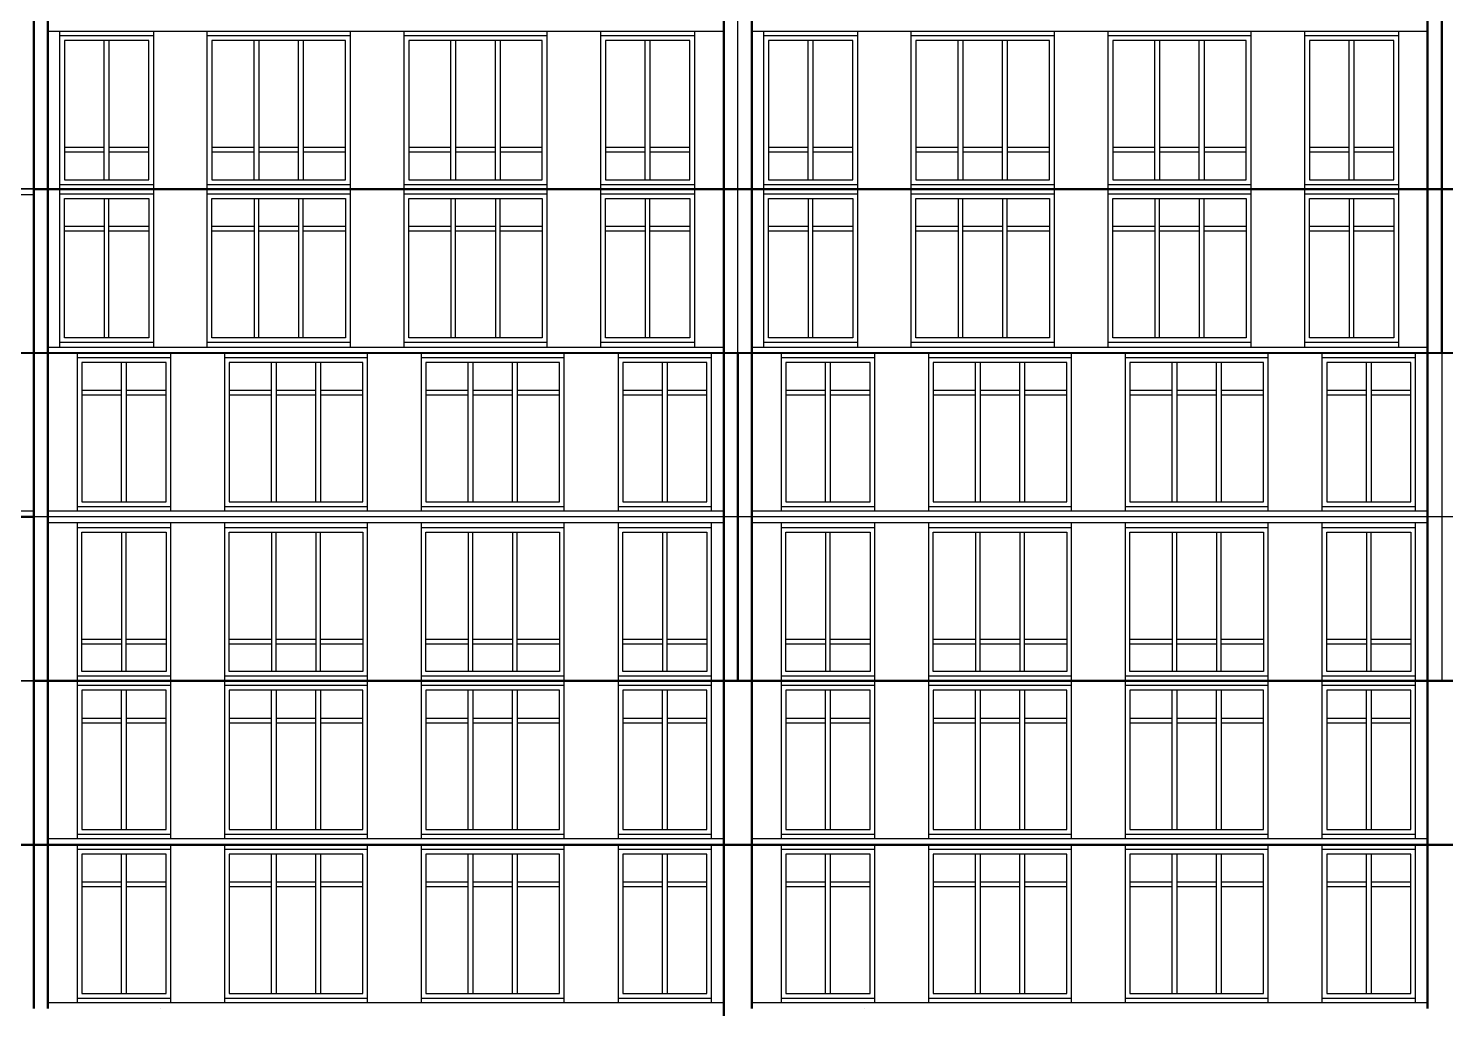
# Model space of a CAD drawing. Header units: centimetres. Extents: x 87 to 195, y 102 to 162.
# Drawn here: x 171.88 to 180.51, y 113.75 to 119.72 of the extents above; entities that cross this region are included whole.
import ezdxf

# ---------------------------------------------------------------- set-up
doc = ezdxf.new("R2010")
doc.units = ezdxf.units.CM

msp = doc.modelspace()

# ---------------------------------------------------------------- linework, layer by layer
at = {"lineweight": 50}
for p, q in [((171.9126, 113.7501), (171.9126, 123.7332)), ((171.9981, 113.7501), (171.9981, 123.7293)), ((176.1128, 110.7535), (176.1128, 123.7293)), ((176.2838, 113.7501), (176.2838, 123.7293)), ((180.3985, 113.7501), (180.3985, 123.7293)), ((180.484, 117.7418), (180.484, 120.7355)), ((184.7697, 118.7397), (171.9126, 118.7397)), ((165.9555, 117.7436), (184.7697, 117.7418)), ((176.1983, 117.7418), (176.1983, 115.7459)), ((163.2269, 116.7445), (171.9126, 116.7445)), ((171.9126, 115.7459), (189.1126, 115.7459)), ((167.5698, 114.7486), (189.1126, 114.748))]:
    msp.add_line(p, q, dxfattribs=at)
for p, q in [((176.1983, 117.7418), (176.1983, 123.7293)), ((171.9126, 117.7418), (171.9126, 120.7355)), ((171.9981, 119.7018), (176.1128, 119.7018)), ((172.0712, 117.7776), (172.0712, 119.7018)), ((172.6414, 119.7018), (172.6414, 117.7776)), ((172.9693, 117.7776), (172.9693, 119.7018)), ((173.8389, 119.7018), (173.8389, 117.7776)), ((174.1668, 117.7776), (174.1668, 119.7018)), ((175.0364, 119.7018), (175.0364, 117.7776)), ((175.3643, 117.7776), (175.3643, 119.7018)), ((175.9346, 119.7018), (175.9346, 117.7776)), ((176.2838, 119.7018), (180.3985, 119.7018)), ((176.3569, 117.7776), (176.3569, 119.7018)), ((176.9271, 119.7018), (176.9271, 117.7776)), ((177.255, 117.7776), (177.255, 119.7018)), ((178.1246, 119.7018), (178.1246, 117.7776)), ((178.4525, 117.7776), (178.4525, 119.7018)), ((179.3221, 119.7018), (179.3221, 117.7776)), ((179.65, 117.7776), (179.65, 119.7018)), ((180.2203, 119.7018), (180.2203, 117.7776)), ((172.6414, 119.6733), (172.0712, 119.6733)), ((172.0997, 119.6447), (172.0997, 118.7967)), ((172.6129, 119.6447), (172.0997, 119.6447)), ((172.3421, 118.7967), (172.3421, 119.6447)), ((172.3706, 119.6447), (172.3706, 118.7967)), ((172.6129, 118.7967), (172.6129, 119.6447)), ((173.8389, 119.6733), (172.9693, 119.6733)), ((173.8104, 119.6447), (172.9978, 119.6447)), ((172.9978, 119.6447), (172.9978, 118.7967)), ((173.2544, 118.7967), (173.2544, 119.6447)), ((173.283, 119.6447), (173.283, 118.7967)), ((173.5253, 118.7967), (173.5253, 119.6447)), ((173.5538, 119.6447), (173.5538, 118.7967)), ((173.8104, 118.7967), (173.8104, 119.6447)), ((175.0364, 119.6733), (174.1668, 119.6733)), ((175.0079, 119.6447), (174.1953, 119.6447)), ((174.1953, 119.6447), (174.1953, 118.7967)), ((174.452, 118.7967), (174.452, 119.6447)), ((174.4805, 119.6447), (174.4805, 118.7967)), ((174.7228, 118.7967), (174.7228, 119.6447)), ((174.7513, 119.6447), (174.7513, 118.7967)), ((175.0079, 118.7967), (175.0079, 119.6447)), ((175.9346, 119.6733), (175.3643, 119.6733)), ((175.9061, 119.6447), (175.3928, 119.6447)), ((175.3928, 119.6447), (175.3928, 118.7967)), ((175.6352, 118.7967), (175.6352, 119.6447)), ((175.6637, 119.6447), (175.6637, 118.7967)), ((175.9061, 118.7967), (175.9061, 119.6447)), ((176.9271, 119.6733), (176.3569, 119.6733)), ((176.3854, 119.6447), (176.3854, 118.7967)), ((176.8986, 119.6447), (176.3854, 119.6447)), ((176.6278, 118.7967), (176.6278, 119.6447)), ((176.6563, 119.6447), (176.6563, 118.7967)), ((176.8986, 118.7967), (176.8986, 119.6447)), ((178.1246, 119.6733), (177.255, 119.6733)), ((178.0961, 119.6447), (177.2835, 119.6447)), ((177.2835, 119.6447), (177.2835, 118.7967)), ((177.5401, 118.7967), (177.5401, 119.6447)), ((177.5687, 119.6447), (177.5687, 118.7967)), ((177.811, 118.7967), (177.811, 119.6447)), ((177.8395, 119.6447), (177.8395, 118.7967)), ((178.0961, 118.7967), (178.0961, 119.6447)), ((179.3221, 119.6733), (178.4525, 119.6733)), ((179.2936, 119.6447), (178.481, 119.6447)), ((178.481, 119.6447), (178.481, 118.7967)), ((178.7377, 118.7967), (178.7377, 119.6447)), ((178.7662, 119.6447), (178.7662, 118.7967)), ((179.0085, 118.7967), (179.0085, 119.6447)), ((179.037, 119.6447), (179.037, 118.7967)), ((179.2936, 118.7967), (179.2936, 119.6447)), ((180.2203, 119.6733), (179.65, 119.6733)), ((180.1918, 119.6447), (179.6785, 119.6447)), ((179.6785, 119.6447), (179.6785, 118.7967)), ((179.9209, 118.7967), (179.9209, 119.6447)), ((179.9494, 119.6447), (179.9494, 118.7967)), ((180.1918, 118.7967), (180.1918, 119.6447)), ((172.3421, 118.9947), (172.0997, 118.9947)), ((172.6129, 118.9947), (172.3706, 118.9947)), ((173.2544, 118.9947), (172.9978, 118.9947)), ((173.5253, 118.9947), (173.283, 118.9947)), ((173.8104, 118.9947), (173.5538, 118.9947)), ((174.452, 118.9947), (174.1953, 118.9947)), ((174.7228, 118.9947), (174.4805, 118.9947)), ((175.0079, 118.9947), (174.7513, 118.9947)), ((175.6352, 118.9947), (175.3928, 118.9947)), ((175.9061, 118.9947), (175.6637, 118.9947)), ((176.6278, 118.9947), (176.3854, 118.9947)), ((176.8986, 118.9947), (176.6563, 118.9947)), ((177.5401, 118.9947), (177.2835, 118.9947)), ((177.811, 118.9947), (177.5687, 118.9947)), ((178.0961, 118.9947), (177.8395, 118.9947)), ((178.7377, 118.9947), (178.481, 118.9947)), ((179.0085, 118.9947), (178.7662, 118.9947)), ((179.2936, 118.9947), (179.037, 118.9947)), ((179.9209, 118.9947), (179.6785, 118.9947)), ((180.1918, 118.9947), (179.9494, 118.9947)), ((172.3421, 118.9662), (172.0997, 118.9662)), ((172.6129, 118.9662), (172.3706, 118.9662)), ((173.2544, 118.9662), (172.9978, 118.9662)), ((173.5253, 118.9662), (173.283, 118.9662)), ((173.8104, 118.9662), (173.5538, 118.9662)), ((174.452, 118.9662), (174.1953, 118.9662)), ((174.7228, 118.9662), (174.4805, 118.9662)), ((175.0079, 118.9662), (174.7513, 118.9662)), ((175.6352, 118.9662), (175.3928, 118.9662)), ((175.9061, 118.9662), (175.6637, 118.9662)), ((176.6278, 118.9662), (176.3854, 118.9662)), ((176.8986, 118.9662), (176.6563, 118.9662)), ((177.5401, 118.9662), (177.2835, 118.9662)), ((177.811, 118.9662), (177.5687, 118.9662)), ((178.0961, 118.9662), (177.8395, 118.9662)), ((178.7377, 118.9662), (178.481, 118.9662)), ((179.0085, 118.9662), (178.7662, 118.9662)), ((179.2936, 118.9662), (179.037, 118.9662)), ((179.9209, 118.9662), (179.6785, 118.9662)), ((180.1918, 118.9662), (179.9494, 118.9662)), ((165.9555, 118.7415), (171.9126, 118.7415)), ((171.9126, 118.7415), (166.7778, 118.7415)), ((171.9126, 118.7415), (166.8427, 118.7415)), ((171.9126, 118.7415), (167.6269, 118.7415)), ((172.0712, 118.7682), (172.6414, 118.7682)), ((172.0997, 118.7967), (172.6129, 118.7967)), ((172.9693, 118.7682), (173.8389, 118.7682)), ((172.9978, 118.7967), (173.8104, 118.7967)), ((174.1668, 118.7682), (175.0364, 118.7682)), ((174.1953, 118.7967), (175.0079, 118.7967)), ((175.3643, 118.7682), (175.9346, 118.7682)), ((175.3928, 118.7967), (175.9061, 118.7967)), ((176.3569, 118.7682), (176.9271, 118.7682)), ((176.3854, 118.7967), (176.8986, 118.7967)), ((177.255, 118.7682), (178.1246, 118.7682)), ((177.2835, 118.7967), (178.0961, 118.7967)), ((178.4525, 118.7682), (179.3221, 118.7682)), ((178.481, 118.7967), (179.2936, 118.7967)), ((179.65, 118.7682), (180.2203, 118.7682)), ((179.6785, 118.7967), (180.1918, 118.7967)), ((171.9126, 118.7057), (165.9555, 118.7057)), ((172.0712, 118.7112), (172.6414, 118.7112)), ((172.0997, 118.6827), (172.6129, 118.6827)), ((172.0997, 117.8346), (172.0997, 118.6827)), ((172.3421, 118.6827), (172.3421, 117.8346)), ((172.3706, 117.8346), (172.3706, 118.6827)), ((172.6129, 118.6827), (172.6129, 117.8346)), ((172.9693, 118.7112), (173.8389, 118.7112)), ((172.9978, 117.8346), (172.9978, 118.6827)), ((172.9978, 118.6827), (173.8104, 118.6827)), ((173.2544, 118.6827), (173.2544, 117.8346)), ((173.283, 117.8346), (173.283, 118.6827)), ((173.5253, 118.6827), (173.5253, 117.8346)), ((173.5538, 117.8346), (173.5538, 118.6827)), ((173.8104, 118.6827), (173.8104, 117.8346)), ((174.1668, 118.7112), (175.0364, 118.7112)), ((174.1953, 117.8346), (174.1953, 118.6827)), ((174.1953, 118.6827), (175.0079, 118.6827)), ((174.452, 118.6827), (174.452, 117.8346)), ((174.4805, 117.8346), (174.4805, 118.6827)), ((174.7228, 118.6827), (174.7228, 117.8346)), ((174.7513, 117.8346), (174.7513, 118.6827)), ((175.0079, 118.6827), (175.0079, 117.8346)), ((175.3643, 118.7112), (175.9346, 118.7112)), ((175.3928, 117.8346), (175.3928, 118.6827)), ((175.3928, 118.6827), (175.9061, 118.6827)), ((175.6352, 118.6827), (175.6352, 117.8346)), ((175.6637, 117.8346), (175.6637, 118.6827)), ((175.9061, 118.6827), (175.9061, 117.8346)), ((176.3569, 118.7112), (176.9271, 118.7112)), ((176.3854, 118.6827), (176.8986, 118.6827)), ((176.3854, 117.8346), (176.3854, 118.6827)), ((176.6278, 118.6827), (176.6278, 117.8346)), ((176.6563, 117.8346), (176.6563, 118.6827)), ((176.8986, 118.6827), (176.8986, 117.8346)), ((177.255, 118.7112), (178.1246, 118.7112)), ((177.2835, 117.8346), (177.2835, 118.6827)), ((177.2835, 118.6827), (178.0961, 118.6827)), ((177.5401, 118.6827), (177.5401, 117.8346)), ((177.5687, 117.8346), (177.5687, 118.6827)), ((177.811, 118.6827), (177.811, 117.8346)), ((177.8395, 117.8346), (177.8395, 118.6827)), ((178.0961, 118.6827), (178.0961, 117.8346)), ((178.4525, 118.7112), (179.3221, 118.7112)), ((178.481, 117.8346), (178.481, 118.6827)), ((178.481, 118.6827), (179.2936, 118.6827)), ((178.7377, 118.6827), (178.7377, 117.8346)), ((178.7662, 117.8346), (178.7662, 118.6827)), ((179.0085, 118.6827), (179.0085, 117.8346)), ((179.037, 117.8346), (179.037, 118.6827)), ((179.2936, 118.6827), (179.2936, 117.8346)), ((179.65, 118.7112), (180.2203, 118.7112)), ((179.6785, 117.8346), (179.6785, 118.6827)), ((179.6785, 118.6827), (180.1918, 118.6827)), ((179.9209, 118.6827), (179.9209, 117.8346)), ((179.9494, 117.8346), (179.9494, 118.6827)), ((180.1918, 118.6827), (180.1918, 117.8346)), ((172.3421, 118.5132), (172.0997, 118.5132)), ((172.3421, 118.4847), (172.0997, 118.4847)), ((172.6129, 118.5132), (172.3706, 118.5132)), ((172.6129, 118.4847), (172.3706, 118.4847)), ((173.2544, 118.5132), (172.9978, 118.5132)), ((173.2544, 118.4847), (172.9978, 118.4847)), ((173.5253, 118.5132), (173.283, 118.5132)), ((173.5253, 118.4847), (173.283, 118.4847)), ((173.8104, 118.5132), (173.5538, 118.5132)), ((173.8104, 118.4847), (173.5538, 118.4847)), ((174.452, 118.5132), (174.1953, 118.5132)), ((174.452, 118.4847), (174.1953, 118.4847)), ((174.7228, 118.5132), (174.4805, 118.5132)), ((174.7228, 118.4847), (174.4805, 118.4847)), ((175.0079, 118.5132), (174.7513, 118.5132)), ((175.0079, 118.4847), (174.7513, 118.4847)), ((175.6352, 118.5132), (175.3928, 118.5132)), ((175.6352, 118.4847), (175.3928, 118.4847)), ((175.9061, 118.5132), (175.6637, 118.5132)), ((175.9061, 118.4847), (175.6637, 118.4847)), ((176.6278, 118.5132), (176.3854, 118.5132)), ((176.6278, 118.4847), (176.3854, 118.4847)), ((176.8986, 118.5132), (176.6563, 118.5132)), ((176.8986, 118.4847), (176.6563, 118.4847)), ((177.5401, 118.5132), (177.2835, 118.5132)), ((177.5401, 118.4847), (177.2835, 118.4847)), ((177.811, 118.5132), (177.5687, 118.5132)), ((177.811, 118.4847), (177.5687, 118.4847)), ((178.0961, 118.5132), (177.8395, 118.5132)), ((178.0961, 118.4847), (177.8395, 118.4847)), ((178.7377, 118.5132), (178.481, 118.5132)), ((178.7377, 118.4847), (178.481, 118.4847)), ((179.0085, 118.5132), (178.7662, 118.5132)), ((179.0085, 118.4847), (178.7662, 118.4847)), ((179.2936, 118.5132), (179.037, 118.5132)), ((179.2936, 118.4847), (179.037, 118.4847)), ((179.9209, 118.5132), (179.6785, 118.5132)), ((179.9209, 118.4847), (179.6785, 118.4847)), ((180.1918, 118.5132), (179.9494, 118.5132)), ((180.1918, 118.4847), (179.9494, 118.4847)), ((171.9981, 117.7776), (176.1128, 117.7776)), ((172.6414, 117.8061), (172.0712, 117.8061)), ((172.6129, 117.8346), (172.0997, 117.8346)), ((173.8389, 117.8061), (172.9693, 117.8061)), ((173.8104, 117.8346), (172.9978, 117.8346)), ((175.0364, 117.8061), (174.1668, 117.8061)), ((175.0079, 117.8346), (174.1953, 117.8346)), ((175.9346, 117.8061), (175.3643, 117.8061)), ((175.9061, 117.8346), (175.3928, 117.8346)), ((176.2838, 117.7776), (180.3985, 117.7776)), ((176.9271, 117.8061), (176.3569, 117.8061)), ((176.8986, 117.8346), (176.3854, 117.8346)), ((178.1246, 117.8061), (177.255, 117.8061)), ((178.0961, 117.8346), (177.2835, 117.8346)), ((179.3221, 117.8061), (178.4525, 117.8061)), ((179.2936, 117.8346), (178.481, 117.8346)), ((180.2203, 117.8061), (179.65, 117.8061)), ((180.1918, 117.8346), (179.6785, 117.8346)), ((184.7697, 117.7418), (171.9126, 117.7418)), ((172.1763, 117.7418), (172.1763, 116.7797)), ((172.7466, 117.7133), (172.1763, 117.7133)), ((172.7466, 116.7797), (172.7466, 117.7418)), ((173.0745, 117.7418), (173.0745, 116.7797)), ((173.9441, 117.7133), (173.0745, 117.7133)), ((173.9441, 116.7797), (173.9441, 117.7418)), ((174.272, 117.7418), (174.272, 116.7797)), ((175.1416, 117.7133), (174.272, 117.7133)), ((175.1416, 116.7797), (175.1416, 117.7418)), ((175.4252, 117.7418), (175.4252, 117.7424)), ((175.4695, 117.7418), (175.4695, 116.7797)), ((176.0397, 117.7133), (175.4695, 117.7133)), ((176.0397, 116.7797), (176.0397, 117.7418)), ((176.462, 117.7418), (176.462, 116.7797)), ((177.0323, 117.7133), (176.462, 117.7133)), ((177.0323, 116.7797), (177.0323, 117.7418)), ((177.3602, 117.7418), (177.3602, 116.7797)), ((178.2298, 117.7133), (177.3602, 117.7133)), ((178.2298, 116.7797), (178.2298, 117.7418)), ((178.5577, 117.7418), (178.5577, 116.7797)), ((179.4273, 117.7133), (178.5577, 117.7133)), ((179.4273, 116.7797), (179.4273, 117.7418)), ((179.7109, 117.7418), (179.7109, 117.7424)), ((179.7552, 117.7418), (179.7552, 116.7797)), ((180.3254, 117.7133), (179.7552, 117.7133)), ((180.3254, 116.7797), (180.3254, 117.7418)), ((180.484, 117.7418), (180.484, 115.7459)), ((172.7181, 117.6848), (172.2049, 117.6848)), ((172.2049, 117.6848), (172.2049, 116.8367)), ((172.4472, 116.8367), (172.4472, 117.6848)), ((172.4757, 117.6848), (172.4757, 116.8367)), ((172.7181, 116.8367), (172.7181, 117.6848)), ((173.9156, 117.6848), (173.103, 117.6848)), ((173.103, 117.6848), (173.103, 116.8367)), ((173.3596, 116.8367), (173.3596, 117.6848)), ((173.3881, 117.6848), (173.3881, 116.8367)), ((173.6305, 116.8367), (173.6305, 117.6848)), ((173.659, 117.6848), (173.659, 116.8367)), ((173.9156, 116.8367), (173.9156, 117.6848)), ((175.1131, 117.6848), (174.3005, 117.6848)), ((174.3005, 117.6848), (174.3005, 116.8367)), ((174.5571, 116.8367), (174.5571, 117.6848)), ((174.5856, 117.6848), (174.5856, 116.8367)), ((174.828, 116.8367), (174.828, 117.6848)), ((174.8565, 117.6848), (174.8565, 116.8367)), ((175.1131, 116.8367), (175.1131, 117.6848)), ((175.498, 117.6848), (175.498, 116.8367)), ((176.0112, 117.6848), (175.498, 117.6848)), ((175.7404, 116.8367), (175.7404, 117.6848)), ((175.7689, 117.6848), (175.7689, 116.8367)), ((176.0112, 116.8367), (176.0112, 117.6848)), ((177.0038, 117.6848), (176.4906, 117.6848)), ((176.4906, 117.6848), (176.4906, 116.8367)), ((176.7329, 116.8367), (176.7329, 117.6848)), ((176.7614, 117.6848), (176.7614, 116.8367)), ((177.0038, 116.8367), (177.0038, 117.6848)), ((178.2013, 117.6848), (177.3887, 117.6848)), ((177.3887, 117.6848), (177.3887, 116.8367)), ((177.6453, 116.8367), (177.6453, 117.6848)), ((177.6738, 117.6848), (177.6738, 116.8367)), ((177.9162, 116.8367), (177.9162, 117.6848)), ((177.9447, 117.6848), (177.9447, 116.8367)), ((178.2013, 116.8367), (178.2013, 117.6848)), ((179.3988, 117.6848), (178.5862, 117.6848)), ((178.5862, 117.6848), (178.5862, 116.8367)), ((178.8428, 116.8367), (178.8428, 117.6848)), ((178.8713, 117.6848), (178.8713, 116.8367)), ((179.1137, 116.8367), (179.1137, 117.6848)), ((179.1422, 117.6848), (179.1422, 116.8367)), ((179.3988, 116.8367), (179.3988, 117.6848)), ((179.7837, 117.6848), (179.7837, 116.8367)), ((180.2969, 117.6848), (179.7837, 117.6848)), ((180.0261, 116.8367), (180.0261, 117.6848)), ((180.0546, 117.6848), (180.0546, 116.8367)), ((180.2969, 116.8367), (180.2969, 117.6848)), ((172.2049, 117.5153), (172.4472, 117.5153)), ((172.2049, 117.4868), (172.4472, 117.4868)), ((172.4757, 117.5153), (172.7181, 117.5153)), ((172.4757, 117.4868), (172.7181, 117.4868)), ((173.103, 117.5153), (173.3596, 117.5153)), ((173.103, 117.4868), (173.3596, 117.4868)), ((173.3881, 117.5153), (173.6305, 117.5153)), ((173.3881, 117.4868), (173.6305, 117.4868)), ((173.659, 117.5153), (173.9156, 117.5153)), ((173.659, 117.4868), (173.9156, 117.4868)), ((174.3005, 117.5153), (174.5571, 117.5153)), ((174.3005, 117.4868), (174.5571, 117.4868)), ((174.5856, 117.5153), (174.828, 117.5153)), ((174.5856, 117.4868), (174.828, 117.4868)), ((174.8565, 117.5153), (175.1131, 117.5153)), ((174.8565, 117.4868), (175.1131, 117.4868)), ((175.498, 117.5153), (175.7404, 117.5153)), ((175.498, 117.4868), (175.7404, 117.4868)), ((175.7689, 117.5153), (176.0112, 117.5153)), ((175.7689, 117.4868), (176.0112, 117.4868)), ((176.4906, 117.5153), (176.7329, 117.5153)), ((176.4906, 117.4868), (176.7329, 117.4868)), ((176.7614, 117.5153), (177.0038, 117.5153)), ((176.7614, 117.4868), (177.0038, 117.4868)), ((177.3887, 117.5153), (177.6453, 117.5153)), ((177.3887, 117.4868), (177.6453, 117.4868)), ((177.6738, 117.5153), (177.9162, 117.5153)), ((177.6738, 117.4868), (177.9162, 117.4868)), ((177.9447, 117.5153), (178.2013, 117.5153)), ((177.9447, 117.4868), (178.2013, 117.4868)), ((178.5862, 117.5153), (178.8428, 117.5153)), ((178.5862, 117.4868), (178.8428, 117.4868)), ((178.8713, 117.5153), (179.1137, 117.5153)), ((178.8713, 117.4868), (179.1137, 117.4868)), ((179.1422, 117.5153), (179.3988, 117.5153)), ((179.1422, 117.4868), (179.3988, 117.4868)), ((179.7837, 117.5153), (180.0261, 117.5153)), ((179.7837, 117.4868), (180.0261, 117.4868)), ((180.0546, 117.5153), (180.2969, 117.5153)), ((180.0546, 117.4868), (180.2969, 117.4868)), ((172.2049, 116.8367), (172.7181, 116.8367)), ((173.103, 116.8367), (173.9156, 116.8367)), ((174.3005, 116.8367), (175.1131, 116.8367)), ((175.498, 116.8367), (176.0112, 116.8367)), ((176.4906, 116.8367), (177.0038, 116.8367)), ((177.3887, 116.8367), (178.2013, 116.8367)), ((178.5862, 116.8367), (179.3988, 116.8367)), ((179.7837, 116.8367), (180.2969, 116.8367)), ((171.9126, 116.7803), (165.9555, 116.7803)), ((165.9555, 116.7445), (171.9126, 116.7445)), ((184.7697, 116.7439), (166.8427, 116.7445)), ((176.1128, 116.7797), (171.9981, 116.7797)), ((172.1763, 116.8082), (172.7466, 116.8082)), ((172.6857, 116.7439), (172.6857, 116.7445)), ((172.6857, 116.7439), (172.6857, 116.7432)), ((173.0745, 116.8082), (173.9441, 116.8082)), ((174.272, 116.8082), (175.1416, 116.8082)), ((175.4695, 116.8082), (176.0397, 116.8082)), ((180.3985, 116.7797), (176.2838, 116.7797)), ((176.462, 116.8082), (177.0323, 116.8082)), ((176.9714, 116.7439), (176.9714, 116.7445)), ((176.9714, 116.7439), (176.9714, 116.7432)), ((177.3602, 116.8082), (178.2298, 116.8082)), ((178.5577, 116.8082), (179.4273, 116.8082)), ((179.7552, 116.8082), (180.3254, 116.8082)), ((176.1128, 116.708), (171.9981, 116.708)), ((172.1763, 116.708), (172.1763, 114.7839)), ((172.1763, 116.6795), (172.7466, 116.6795)), ((172.7466, 114.7839), (172.7466, 116.708)), ((173.0745, 116.708), (173.0745, 114.7839)), ((173.0745, 116.6795), (173.9441, 116.6795)), ((173.9441, 114.7839), (173.9441, 116.708)), ((174.272, 116.708), (174.272, 114.7839)), ((174.272, 116.6795), (175.1416, 116.6795)), ((175.1416, 114.7839), (175.1416, 116.708)), ((175.4695, 116.708), (175.4695, 114.7839)), ((175.4695, 116.6795), (176.0397, 116.6795)), ((176.0397, 114.7839), (176.0397, 116.708)), ((180.3985, 116.708), (176.2838, 116.708)), ((176.462, 116.708), (176.462, 114.7839)), ((176.462, 116.6795), (177.0323, 116.6795)), ((177.0323, 114.7839), (177.0323, 116.708)), ((177.3602, 116.708), (177.3602, 114.7839)), ((177.3602, 116.6795), (178.2298, 116.6795)), ((178.2298, 114.7839), (178.2298, 116.708)), ((178.5577, 116.708), (178.5577, 114.7839)), ((178.5577, 116.6795), (179.4273, 116.6795)), ((179.4273, 114.7839), (179.4273, 116.708)), ((179.7552, 116.708), (179.7552, 114.7839)), ((179.7552, 116.6795), (180.3254, 116.6795)), ((180.3254, 114.7839), (180.3254, 116.708)), ((172.2049, 115.803), (172.2049, 116.651)), ((172.2049, 116.651), (172.7181, 116.651)), ((172.4472, 116.651), (172.4472, 115.803)), ((172.4757, 115.803), (172.4757, 116.651)), ((172.7181, 116.651), (172.7181, 115.803)), ((173.103, 115.803), (173.103, 116.651)), ((173.103, 116.651), (173.9156, 116.651)), ((173.3596, 116.651), (173.3596, 115.803)), ((173.3881, 115.803), (173.3881, 116.651)), ((173.6305, 116.651), (173.6305, 115.803)), ((173.659, 115.803), (173.659, 116.651)), ((173.9156, 116.651), (173.9156, 115.803)), ((174.3005, 115.803), (174.3005, 116.651)), ((174.3005, 116.651), (175.1131, 116.651)), ((174.5571, 116.651), (174.5571, 115.803)), ((174.5856, 115.803), (174.5856, 116.651)), ((174.828, 116.651), (174.828, 115.803)), ((174.8565, 115.803), (174.8565, 116.651)), ((175.1131, 116.651), (175.1131, 115.803)), ((175.498, 116.651), (176.0112, 116.651)), ((175.498, 115.803), (175.498, 116.651)), ((175.7404, 116.651), (175.7404, 115.803)), ((175.7689, 115.803), (175.7689, 116.651)), ((176.0112, 116.651), (176.0112, 115.803)), ((176.4906, 115.803), (176.4906, 116.651)), ((176.4906, 116.651), (177.0038, 116.651)), ((176.7329, 116.651), (176.7329, 115.803)), ((176.7614, 115.803), (176.7614, 116.651)), ((177.0038, 116.651), (177.0038, 115.803)), ((177.3887, 115.803), (177.3887, 116.651)), ((177.3887, 116.651), (178.2013, 116.651)), ((177.6453, 116.651), (177.6453, 115.803)), ((177.6738, 115.803), (177.6738, 116.651)), ((177.9162, 116.651), (177.9162, 115.803)), ((177.9447, 115.803), (177.9447, 116.651)), ((178.2013, 116.651), (178.2013, 115.803)), ((178.5862, 115.803), (178.5862, 116.651)), ((178.5862, 116.651), (179.3988, 116.651)), ((178.8428, 116.651), (178.8428, 115.803)), ((178.8713, 115.803), (178.8713, 116.651)), ((179.1137, 116.651), (179.1137, 115.803)), ((179.1422, 115.803), (179.1422, 116.651)), ((179.3988, 116.651), (179.3988, 115.803)), ((179.7837, 116.651), (180.2969, 116.651)), ((179.7837, 115.803), (179.7837, 116.651)), ((180.0261, 116.651), (180.0261, 115.803)), ((180.0546, 115.803), (180.0546, 116.651)), ((180.2969, 116.651), (180.2969, 115.803)), ((172.2049, 116.0009), (172.4472, 116.0009)), ((172.2049, 115.9724), (172.4472, 115.9724)), ((172.4757, 116.0009), (172.7181, 116.0009)), ((172.4757, 115.9724), (172.7181, 115.9724)), ((173.103, 116.0009), (173.3596, 116.0009)), ((173.103, 115.9724), (173.3596, 115.9724)), ((173.3881, 116.0009), (173.6305, 116.0009)), ((173.3881, 115.9724), (173.6305, 115.9724)), ((173.659, 116.0009), (173.9156, 116.0009)), ((173.659, 115.9724), (173.9156, 115.9724)), ((174.3005, 116.0009), (174.5571, 116.0009)), ((174.3005, 115.9724), (174.5571, 115.9724)), ((174.5856, 116.0009), (174.828, 116.0009)), ((174.5856, 115.9724), (174.828, 115.9724)), ((174.8565, 116.0009), (175.1131, 116.0009)), ((174.8565, 115.9724), (175.1131, 115.9724)), ((175.498, 116.0009), (175.7404, 116.0009)), ((175.498, 115.9724), (175.7404, 115.9724)), ((175.7689, 116.0009), (176.0112, 116.0009)), ((175.7689, 115.9724), (176.0112, 115.9724)), ((176.4906, 116.0009), (176.7329, 116.0009)), ((176.4906, 115.9724), (176.7329, 115.9724)), ((176.7614, 116.0009), (177.0038, 116.0009)), ((176.7614, 115.9724), (177.0038, 115.9724)), ((177.3887, 116.0009), (177.6453, 116.0009)), ((177.3887, 115.9724), (177.6453, 115.9724)), ((177.6738, 116.0009), (177.9162, 116.0009)), ((177.6738, 115.9724), (177.9162, 115.9724)), ((177.9447, 116.0009), (178.2013, 116.0009)), ((177.9447, 115.9724), (178.2013, 115.9724)), ((178.5862, 116.0009), (178.8428, 116.0009)), ((178.5862, 115.9724), (178.8428, 115.9724)), ((178.8713, 116.0009), (179.1137, 116.0009)), ((178.8713, 115.9724), (179.1137, 115.9724)), ((179.1422, 116.0009), (179.3988, 116.0009)), ((179.1422, 115.9724), (179.3988, 115.9724)), ((179.7837, 116.0009), (180.0261, 116.0009)), ((179.7837, 115.9724), (180.0261, 115.9724)), ((180.0546, 116.0009), (180.2969, 116.0009)), ((180.0546, 115.9724), (180.2969, 115.9724)), ((172.7181, 115.803), (172.2049, 115.803)), ((173.9156, 115.803), (173.103, 115.803)), ((175.1131, 115.803), (174.3005, 115.803)), ((176.0112, 115.803), (175.498, 115.803)), ((177.0038, 115.803), (176.4906, 115.803)), ((178.2013, 115.803), (177.3887, 115.803)), ((179.3988, 115.803), (178.5862, 115.803)), ((180.2969, 115.803), (179.7837, 115.803)), ((163.2269, 115.7465), (171.9126, 115.7465)), ((171.9126, 115.7465), (167.5698, 115.7465)), ((172.7466, 115.7744), (172.1763, 115.7744)), ((172.7466, 115.7174), (172.1763, 115.7174)), ((173.9441, 115.7744), (173.0745, 115.7744)), ((173.9441, 115.7174), (173.0745, 115.7174)), ((175.1416, 115.7744), (174.272, 115.7744)), ((175.1416, 115.7174), (174.272, 115.7174)), ((176.0397, 115.7744), (175.4695, 115.7744)), ((176.0397, 115.7174), (175.4695, 115.7174)), ((177.0323, 115.7744), (176.462, 115.7744)), ((177.0323, 115.7174), (176.462, 115.7174)), ((178.2298, 115.7744), (177.3602, 115.7744)), ((178.2298, 115.7174), (177.3602, 115.7174)), ((179.4273, 115.7744), (178.5577, 115.7744)), ((179.4273, 115.7174), (178.5577, 115.7174)), ((180.3254, 115.7744), (179.7552, 115.7744)), ((180.3254, 115.7174), (179.7552, 115.7174)), ((172.7181, 115.6889), (172.2049, 115.6889)), ((172.2049, 115.6889), (172.2049, 114.8409)), ((172.4472, 114.8409), (172.4472, 115.6889)), ((172.4757, 115.6889), (172.4757, 114.8409)), ((172.7181, 114.8409), (172.7181, 115.6889)), ((173.9156, 115.6889), (173.103, 115.6889)), ((173.103, 115.6889), (173.103, 114.8409)), ((173.3596, 114.8409), (173.3596, 115.6889)), ((173.3881, 115.6889), (173.3881, 114.8409)), ((173.6305, 114.8409), (173.6305, 115.6889)), ((173.659, 115.6889), (173.659, 114.8409)), ((173.9156, 114.8409), (173.9156, 115.6889)), ((175.1131, 115.6889), (174.3005, 115.6889)), ((174.3005, 115.6889), (174.3005, 114.8409)), ((174.5571, 114.8409), (174.5571, 115.6889)), ((174.5856, 115.6889), (174.5856, 114.8409)), ((174.828, 114.8409), (174.828, 115.6889)), ((174.8565, 115.6889), (174.8565, 114.8409)), ((175.1131, 114.8409), (175.1131, 115.6889)), ((175.498, 115.6889), (175.498, 114.8409)), ((176.0112, 115.6889), (175.498, 115.6889)), ((175.7404, 114.8409), (175.7404, 115.6889)), ((175.7689, 115.6889), (175.7689, 114.8409)), ((176.0112, 114.8409), (176.0112, 115.6889)), ((177.0038, 115.6889), (176.4906, 115.6889)), ((176.4906, 115.6889), (176.4906, 114.8409)), ((176.7329, 114.8409), (176.7329, 115.6889)), ((176.7614, 115.6889), (176.7614, 114.8409)), ((177.0038, 114.8409), (177.0038, 115.6889)), ((178.2013, 115.6889), (177.3887, 115.6889)), ((177.3887, 115.6889), (177.3887, 114.8409)), ((177.6453, 114.8409), (177.6453, 115.6889)), ((177.6738, 115.6889), (177.6738, 114.8409)), ((177.9162, 114.8409), (177.9162, 115.6889)), ((177.9447, 115.6889), (177.9447, 114.8409)), ((178.2013, 114.8409), (178.2013, 115.6889)), ((179.3988, 115.6889), (178.5862, 115.6889)), ((178.5862, 115.6889), (178.5862, 114.8409)), ((178.8428, 114.8409), (178.8428, 115.6889)), ((178.8713, 115.6889), (178.8713, 114.8409)), ((179.1137, 114.8409), (179.1137, 115.6889)), ((179.1422, 115.6889), (179.1422, 114.8409)), ((179.3988, 114.8409), (179.3988, 115.6889)), ((179.7837, 115.6889), (179.7837, 114.8409)), ((180.2969, 115.6889), (179.7837, 115.6889)), ((180.0261, 114.8409), (180.0261, 115.6889)), ((180.0546, 115.6889), (180.0546, 114.8409)), ((180.2969, 114.8409), (180.2969, 115.6889)), ((172.2049, 115.5195), (172.4472, 115.5195)), ((172.2049, 115.491), (172.4472, 115.491)), ((172.4757, 115.5195), (172.7181, 115.5195)), ((172.4757, 115.491), (172.7181, 115.491)), ((173.103, 115.5195), (173.3596, 115.5195)), ((173.103, 115.491), (173.3596, 115.491)), ((173.3881, 115.5195), (173.6305, 115.5195)), ((173.3881, 115.491), (173.6305, 115.491)), ((173.659, 115.5195), (173.9156, 115.5195)), ((173.659, 115.491), (173.9156, 115.491)), ((174.3005, 115.5195), (174.5571, 115.5195)), ((174.3005, 115.491), (174.5571, 115.491)), ((174.5856, 115.5195), (174.828, 115.5195)), ((174.5856, 115.491), (174.828, 115.491)), ((174.8565, 115.5195), (175.1131, 115.5195)), ((174.8565, 115.491), (175.1131, 115.491)), ((175.498, 115.5195), (175.7404, 115.5195)), ((175.498, 115.491), (175.7404, 115.491)), ((175.7689, 115.5195), (176.0112, 115.5195)), ((175.7689, 115.491), (176.0112, 115.491)), ((176.4906, 115.5195), (176.7329, 115.5195)), ((176.4906, 115.491), (176.7329, 115.491)), ((176.7614, 115.5195), (177.0038, 115.5195)), ((176.7614, 115.491), (177.0038, 115.491)), ((177.3887, 115.5195), (177.6453, 115.5195)), ((177.3887, 115.491), (177.6453, 115.491)), ((177.6738, 115.5195), (177.9162, 115.5195)), ((177.6738, 115.491), (177.9162, 115.491)), ((177.9447, 115.5195), (178.2013, 115.5195)), ((177.9447, 115.491), (178.2013, 115.491)), ((178.5862, 115.5195), (178.8428, 115.5195)), ((178.5862, 115.491), (178.8428, 115.491)), ((178.8713, 115.5195), (179.1137, 115.5195)), ((178.8713, 115.491), (179.1137, 115.491)), ((179.1422, 115.5195), (179.3988, 115.5195)), ((179.1422, 115.491), (179.3988, 115.491)), ((179.7837, 115.5195), (180.0261, 115.5195)), ((179.7837, 115.491), (180.0261, 115.491)), ((180.0546, 115.5195), (180.2969, 115.5195)), ((180.0546, 115.491), (180.2969, 115.491)), ((176.1128, 114.7839), (171.9981, 114.7839)), ((172.1763, 114.8124), (172.7466, 114.8124)), ((172.2049, 114.8409), (172.7181, 114.8409)), ((173.0745, 114.8124), (173.9441, 114.8124)), ((173.103, 114.8409), (173.9156, 114.8409)), ((174.272, 114.8124), (175.1416, 114.8124)), ((174.3005, 114.8409), (175.1131, 114.8409)), ((175.4695, 114.8124), (176.0397, 114.8124)), ((175.498, 114.8409), (176.0112, 114.8409)), ((180.3985, 114.7839), (176.2838, 114.7839)), ((176.462, 114.8124), (177.0323, 114.8124)), ((176.4906, 114.8409), (177.0038, 114.8409)), ((177.3602, 114.8124), (178.2298, 114.8124)), ((177.3887, 114.8409), (178.2013, 114.8409)), ((178.5577, 114.8124), (179.4273, 114.8124)), ((178.5862, 114.8409), (179.3988, 114.8409)), ((179.7552, 114.8124), (180.3254, 114.8124)), ((179.7837, 114.8409), (180.2969, 114.8409)), ((171.9126, 114.748), (184.7697, 114.748)), ((172.1763, 114.748), (172.1763, 113.7859)), ((172.7466, 114.7195), (172.1763, 114.7195)), ((172.7181, 114.691), (172.2049, 114.691)), ((172.2049, 114.691), (172.2049, 113.843)), ((172.4472, 113.843), (172.4472, 114.691)), ((172.4757, 114.691), (172.4757, 113.843)), ((172.6857, 114.748), (172.6857, 114.7486)), ((172.7181, 113.843), (172.7181, 114.691)), ((172.7466, 113.7859), (172.7466, 114.748)), ((173.0745, 114.748), (173.0745, 113.7859)), ((173.9441, 114.7195), (173.0745, 114.7195)), ((173.9156, 114.691), (173.103, 114.691)), ((173.103, 114.691), (173.103, 113.843)), ((173.3596, 113.843), (173.3596, 114.691)), ((173.3881, 114.691), (173.3881, 113.843)), ((173.6305, 113.843), (173.6305, 114.691)), ((173.659, 114.691), (173.659, 113.843)), ((173.9156, 113.843), (173.9156, 114.691)), ((173.9441, 113.7859), (173.9441, 114.748)), ((174.272, 114.748), (174.272, 113.7859)), ((175.1416, 114.7195), (174.272, 114.7195)), ((175.1131, 114.691), (174.3005, 114.691)), ((174.3005, 114.691), (174.3005, 113.843)), ((174.5571, 113.843), (174.5571, 114.691)), ((174.5856, 114.691), (174.5856, 113.843)), ((174.828, 113.843), (174.828, 114.691)), ((174.8565, 114.691), (174.8565, 113.843)), ((175.1131, 113.843), (175.1131, 114.691)), ((175.1416, 113.7859), (175.1416, 114.748)), ((175.4695, 114.748), (175.4695, 113.7859)), ((176.0397, 114.7195), (175.4695, 114.7195)), ((175.498, 114.691), (175.498, 113.843)), ((176.0112, 114.691), (175.498, 114.691)), ((175.7404, 113.843), (175.7404, 114.691)), ((175.7689, 114.691), (175.7689, 113.843)), ((176.0112, 113.843), (176.0112, 114.691)), ((176.0397, 113.7859), (176.0397, 114.748)), ((176.462, 114.748), (176.462, 113.7859)), ((177.0323, 114.7195), (176.462, 114.7195)), ((177.0038, 114.691), (176.4906, 114.691)), ((176.4906, 114.691), (176.4906, 113.843)), ((176.7329, 113.843), (176.7329, 114.691)), ((176.7614, 114.691), (176.7614, 113.843)), ((176.9714, 114.748), (176.9714, 114.7486)), ((177.0038, 113.843), (177.0038, 114.691)), ((177.0323, 113.7859), (177.0323, 114.748)), ((177.3602, 114.748), (177.3602, 113.7859)), ((178.2298, 114.7195), (177.3602, 114.7195)), ((178.2013, 114.691), (177.3887, 114.691)), ((177.3887, 114.691), (177.3887, 113.843)), ((177.6453, 113.843), (177.6453, 114.691)), ((177.6738, 114.691), (177.6738, 113.843)), ((177.9162, 113.843), (177.9162, 114.691)), ((177.9447, 114.691), (177.9447, 113.843)), ((178.2013, 113.843), (178.2013, 114.691)), ((178.2298, 113.7859), (178.2298, 114.748)), ((178.5577, 114.748), (178.5577, 113.7859)), ((179.4273, 114.7195), (178.5577, 114.7195)), ((179.3988, 114.691), (178.5862, 114.691)), ((178.5862, 114.691), (178.5862, 113.843)), ((178.8428, 113.843), (178.8428, 114.691)), ((178.8713, 114.691), (178.8713, 113.843)), ((179.1137, 113.843), (179.1137, 114.691)), ((179.1422, 114.691), (179.1422, 113.843)), ((179.3988, 113.843), (179.3988, 114.691)), ((179.4273, 113.7859), (179.4273, 114.748)), ((179.7552, 114.748), (179.7552, 113.7859)), ((180.3254, 114.7195), (179.7552, 114.7195)), ((179.7837, 114.691), (179.7837, 113.843)), ((180.2969, 114.691), (179.7837, 114.691)), ((180.0261, 113.843), (180.0261, 114.691)), ((180.0546, 114.691), (180.0546, 113.843)), ((180.2969, 113.843), (180.2969, 114.691)), ((180.3254, 113.7859), (180.3254, 114.748)), ((172.2049, 114.5215), (172.4472, 114.5215)), ((172.4757, 114.5215), (172.7181, 114.5215)), ((173.103, 114.5215), (173.3596, 114.5215)), ((173.3881, 114.5215), (173.6305, 114.5215)), ((173.659, 114.5215), (173.9156, 114.5215)), ((174.3005, 114.5215), (174.5571, 114.5215)), ((174.5856, 114.5215), (174.828, 114.5215)), ((174.8565, 114.5215), (175.1131, 114.5215)), ((175.498, 114.5215), (175.7404, 114.5215)), ((175.7689, 114.5215), (176.0112, 114.5215)), ((176.4906, 114.5215), (176.7329, 114.5215)), ((176.7614, 114.5215), (177.0038, 114.5215)), ((177.3887, 114.5215), (177.6453, 114.5215)), ((177.6738, 114.5215), (177.9162, 114.5215)), ((177.9447, 114.5215), (178.2013, 114.5215)), ((178.5862, 114.5215), (178.8428, 114.5215)), ((178.8713, 114.5215), (179.1137, 114.5215)), ((179.1422, 114.5215), (179.3988, 114.5215)), ((179.7837, 114.5215), (180.0261, 114.5215)), ((180.0546, 114.5215), (180.2969, 114.5215)), ((172.2049, 114.493), (172.4472, 114.493)), ((172.4757, 114.493), (172.7181, 114.493)), ((173.103, 114.493), (173.3596, 114.493)), ((173.3881, 114.493), (173.6305, 114.493)), ((173.659, 114.493), (173.9156, 114.493)), ((174.3005, 114.493), (174.5571, 114.493)), ((174.5856, 114.493), (174.828, 114.493)), ((174.8565, 114.493), (175.1131, 114.493)), ((175.498, 114.493), (175.7404, 114.493)), ((175.7689, 114.493), (176.0112, 114.493)), ((176.4906, 114.493), (176.7329, 114.493)), ((176.7614, 114.493), (177.0038, 114.493)), ((177.3887, 114.493), (177.6453, 114.493)), ((177.6738, 114.493), (177.9162, 114.493)), ((177.9447, 114.493), (178.2013, 114.493)), ((178.5862, 114.493), (178.8428, 114.493)), ((178.8713, 114.493), (179.1137, 114.493)), ((179.1422, 114.493), (179.3988, 114.493)), ((179.7837, 114.493), (180.0261, 114.493)), ((180.0546, 114.493), (180.2969, 114.493)), ((172.1763, 113.8144), (172.7466, 113.8144)), ((172.2049, 113.843), (172.7181, 113.843)), ((173.0745, 113.8144), (173.9441, 113.8144)), ((173.103, 113.843), (173.9156, 113.843)), ((174.272, 113.8144), (175.1416, 113.8144)), ((174.3005, 113.843), (175.1131, 113.843)), ((175.4695, 113.8144), (176.0397, 113.8144)), ((175.498, 113.843), (176.0112, 113.843)), ((176.462, 113.8144), (177.0323, 113.8144)), ((176.4906, 113.843), (177.0038, 113.843)), ((177.3602, 113.8144), (178.2298, 113.8144)), ((177.3887, 113.843), (178.2013, 113.843)), ((178.5577, 113.8144), (179.4273, 113.8144)), ((178.5862, 113.843), (179.3988, 113.843)), ((179.7552, 113.8144), (180.3254, 113.8144)), ((179.7837, 113.843), (180.2969, 113.843)), ((176.1128, 113.7859), (171.9981, 113.7859)), ((172.6857, 113.7501), (172.6857, 113.7507)), ((180.3985, 113.7859), (176.2838, 113.7859)), ((176.9714, 113.7501), (176.9714, 113.7507))]:
    msp.add_line(p, q)

doc.saveas('drawing.dxf')
